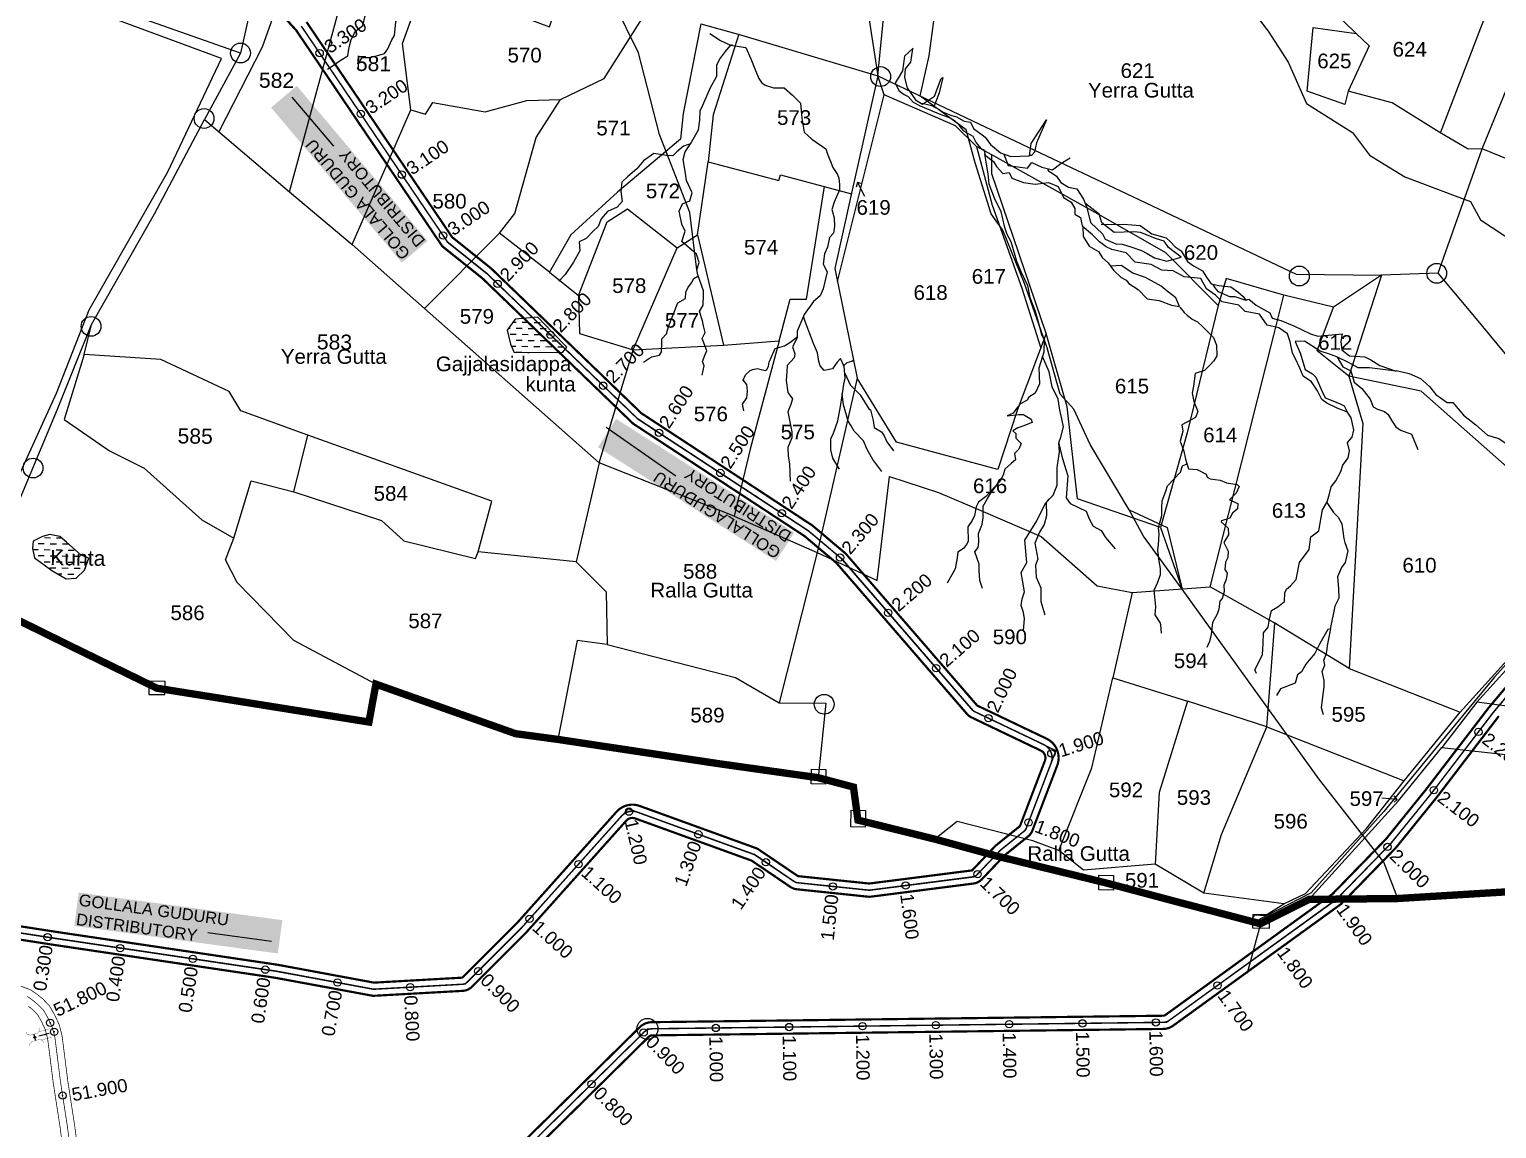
# Model space of a CAD drawing. Header units: inches. Extents: x 204181 to 273365, y 1587708 to 1600456.
# Drawn here: x 211161 to 213162, y 1592281 to 1593780 of the extents above; entities that cross this region are included whole.
import ezdxf
from ezdxf.enums import TextEntityAlignment as Align

# ---------------------------------------------------------------- set-up
doc = ezdxf.new("R2010")
doc.units = ezdxf.units.IN
doc.header["$LTSCALE"] = 15
doc.header["$MEASUREMENT"] = 0
doc.header["$PDMODE"] = 32
doc.header["$PDSIZE"] = 10
doc.linetypes.add('HIDDEN2', pattern=[0.1875, 0.125, -0.0625])
for name, color, linetype in [('BOUNDRY STONES', 240, 'Continuous'), ('CANAL1', 7, 'Continuous'), ('CSMark', 72, 'Continuous'), ('PAPER SIZE', 5, 'Continuous'), ('PLOT NOS', 7, 'Continuous'), ('PLOTS', 7, 'Continuous'), ('PLOTS NO', 7, 'Continuous'), ('RE REMARKS', 7, 'Continuous'), ('ROADS', 1, 'Continuous'), ('STREAMS', 4, 'Continuous'), ('STRUCTURE', 5, 'Continuous'), ('text2', 7, 'Continuous'), ('VILLAGE BOUNDRY', 5, 'Continuous')]:
    doc.layers.add(name, color=color, linetype=linetype)
doc.styles.add('FONT1', font='Arial')
doc.styles.get("Standard").update_dxf_attribs({"font": 'arial.ttf'})
doc.dimstyles.get("Standard").update_dxf_attribs({"dimtxt": 0.18, "dimasz": 0.18, "dimexe": 0.18, "dimexo": 0.0625, "dimgap": 0.09, "dimtad": 0, "dimtih": 1, "dimtoh": 1, "dimdec": 4, "dimzin": 0, "dimdsep": 46, "dimtxsty": 'Standard', "dimcen": 0.09, "dimadec": 0, "dimazin": 0, "dimtfac": 1, "dimtdec": 4, "dimtofl": 0, "dimtmove": 0, "dimatfit": 3, "dimfxl": 1, "dimtolj": 1, "dimtzin": 0, "dimarcsym": 0})
pattern_1 = [(359.160902, (173525.9675, 1589467.357), (8.3123195, 8.0723486), [8.1932127, -8.1932127])]

# ---------------------------------------------------------------- blocks, each defined once
blk = doc.blocks.new('GGGGGFDGG')
at = {"layer": 'PLOTS NO', "color": 0}
for points in [[(17673.9, 8953.1), (17670.6, 8947.5), (17677, 8943.1)], [(17670.6, 8947.5), (17695.6, 8952)]]:
    blk.add_lwpolyline(points, dxfattribs=at)
blk = doc.blocks.new('OT')
at = {"layer": 'STRUCTURE', "color": 190}
for points, const_width in [([(769751.4, 1706595.8), (769729.4, 1706595.8)], 0.5), ([(769775.2, 1706601.8), (769775.2, 1706597.8), (769769.2, 1706593.8), (769761.8, 1706593.8), (769754.4, 1706593.8), (769748.4, 1706597.8), (769748.4, 1706601.8)], 0.5), ([(769751.4, 1706579), (769729.4, 1706579)], 0.5), ([(769748.4, 1706573), (769748.4, 1706577), (769754.4, 1706581), (769761.8, 1706581), (769761.8, 1706581), (769761.8, 1706581), (769769.2, 1706581), (769775.2, 1706577), (769775.2, 1706573)], 0.5), ([(769761.8, 1706593.8), (769761.8, 1706581)], 2.5)]:
    blk.add_lwpolyline(points, dxfattribs=dict(at, const_width=const_width))
at = {"layer": 'STRUCTURE', "color": 0}
blk.add_circle((769761.8, 1706587.4), 1.87, dxfattribs=at)
blk.add_leader([(769732.6, 1706587.4), (769753.8, 1706587.4)], dimstyle='Standard', override={"dimasz": 10, "dimgap": 0.09, "dimtad": 0}, dxfattribs=at)

msp = doc.modelspace()

# ---------------------------------------------------------------- hatches: boundary and pattern name
at = {"layer": 'STREAMS'}
h = msp.add_hatch(dxfattribs=at)
h.set_pattern_fill('DASH', color=4, scale=65.545701, angle=-0.8391)
h.set_pattern_definition(pattern_1)
h.paths.add_polyline_path([(211822.4, 1593339), (211888.8, 1593339.6), (211894.1, 1593346.4), (211874.6, 1593366.5), (211854.3, 1593387.4), (211823.6, 1593384.4), (211812.9, 1593369.4), (211817.2, 1593350.6)])
h = msp.add_hatch(dxfattribs=at)
h.set_pattern_fill('DASH', color=4, scale=65.545701, angle=-0.8391)
h.set_pattern_definition(pattern_1)
h.paths.add_polyline_path([(211165.6, 1593071.8), (211168.3, 1593059.3), (211179.5, 1593051), (211191.9, 1593042), (211211.4, 1593030.4), (211225.1, 1593031.6), (211236.3, 1593042.1), (211242.3, 1593058.8), (211231.7, 1593062.6), (211211.6, 1593080.5), (211202.7, 1593088.4), (211189.2, 1593090.8), (211179, 1593088.2), (211166.5, 1593081.9)])

# ---------------------------------------------------------------- linework, layer by layer
at = {"layer": 'BOUNDRY STONES'}
for points in [[(211324.2, 1592873), (211345.9, 1592872.7), (211346.2, 1592890.7), (211324.5, 1592891.1)], [(212227.5, 1592770.8), (212247.3, 1592770.5), (212247, 1592750.5), (212227.2, 1592750.8)], [(212281.8, 1592715.1), (212301.2, 1592714.8), (212300.9, 1592691.9), (212281.4, 1592692.2)], [(212619.6, 1592626.3), (212639.7, 1592626), (212639.4, 1592606), (212619.3, 1592606.3)], [(212829.1, 1592554.8), (212852.4, 1592554.4), (212852.6, 1592572.3), (212829.4, 1592572.7)]]:
    msp.add_lwpolyline(points, close=True, dxfattribs=at)
msp.add_lwpolyline([(212839.9, 1592560.3), (212821.6, 1592493)], dxfattribs=at)
for centre in [(211449.1, 1593747.3), (212322, 1593715.2), (211399.4, 1593658), (212892.9, 1593443.3), (213080.3, 1593447), (211245.3, 1593374.6), (211166.2, 1593181.5), (212245, 1592859.5)]:
    msp.add_circle(centre, 13.5, dxfattribs=at)
at = {"layer": 'CANAL1', "color": 200, "linetype": 'ByBlock', "ltscale": 40, "const_width": 3}
for points in [[(211052.1, 1592553.5), (211197.2, 1592531.1), (211496.5, 1592486.6), (211629.9, 1592462), (211752.2, 1592468.8, 0.184413), (211764.6, 1592474.3), (211839.5, 1592549.3), (211975.2, 1592700.9, -0.30619), (211987.1, 1592703.9), (212145.9, 1592646.4), (212198.9, 1592610.5, 0.123649), (212207.6, 1592607.3), (212304.4, 1592597.2, 0.057923), (212308.8, 1592597.2), (212448.6, 1592615.1, 0.172287), (212460, 1592620.9), (212491.1, 1592653.6), (212523, 1592679.3, 0.132571), (212528.9, 1592687.3), (212562.8, 1592776.1, 0.390835), (212548.2, 1592812.6), (212453.6, 1592857.8), (212274.3, 1593064.9), (212228.9, 1593103.2), (211995.6, 1593256.3), (211790.9, 1593453.6), (211737.7, 1593496.2), (211539.1, 1593789.6)], [(211054.9, 1592571.3), (211199.8, 1592548.9), (211499.5, 1592504.4), (211631.1, 1592480), (211751.6, 1592486.8), (211826.5, 1592561.7), (211961.8, 1592712.9, -0.30619), (211993.3, 1592720.9), (212151.9, 1592663.4, -0.062228), (212156.1, 1592661.2), (212209.2, 1592625.2), (212306.4, 1592615.1), (212446.7, 1592633), (212478, 1592665.9, -0.032891), (212479.9, 1592667.6), (212512, 1592693.5), (212546, 1592782.5, 0.390835), (212540.5, 1592796.3), (212446, 1592841.5, -0.103276), (212439.8, 1592846.2), (212261.7, 1593052.1), (212218.1, 1593088.8), (211984.4, 1593242.1), (211779.1, 1593440), (211724.3, 1593483.8), (211524.9, 1593778.4), (211506.2, 1593798.9, -0.137358)], [(211255.6, 1591927.1), (211725.8, 1592156, 0.081425), (211727.4, 1592157.1), (211993.4, 1592419.2, -0.193689), (212009.9, 1592426.1), (212707.1, 1592434.9, 0.154725), (212710.6, 1592436.1), (212938.1, 1592600.8), (213011.3, 1592676), (213065.9, 1592743.6), (213151, 1592854.6), (213252.4, 1592975.1)], [(211263.4, 1591910.9), (211733.7, 1592139.8, 0.081425), (211740.1, 1592144.3), (212006, 1592406.4, -0.193689), (212010.2, 1592408.1), (212707.4, 1592416.9, 0.154725), (212721.1, 1592421.5), (212949.9, 1592587.2), (213024.7, 1592664), (213080.1, 1592732.4), (213165, 1592843.4)]]:
    msp.add_lwpolyline(points, format="xyb", dxfattribs=at)
at = {"layer": 'CANAL1', "color": 1, "linetype": 'HIDDEN2', "ltscale": 5, "const_width": 2}
for points in [[(211053.5, 1592562.4), (211198.5, 1592540), (211498, 1592495.5), (211630.5, 1592471), (211751.7, 1592477.8, 0.184413), (211758.2, 1592480.7), (211833, 1592555.5), (211968.5, 1592706.9, -0.30619), (211990.2, 1592712.4), (212148.8, 1592654.9, -0.062228), (212151, 1592653.8), (212203.9, 1592617.9, 0.123649), (212208.5, 1592616.2), (212305.3, 1592606.1, 0.057923), (212307.7, 1592606.1), (212447.5, 1592624, 0.172287), (212453.4, 1592627.1), (212484.5, 1592659.7, -0.032891), (212485.5, 1592660.6), (212517.4, 1592686.3, 0.132571), (212520.5, 1592690.5), (212554.4, 1592779.3, 0.390835), (212544.4, 1592804.5), (212449.9, 1592849.6, -0.103276), (212446.6, 1592852.1), (212268, 1593058.5), (212223.5, 1593096), (211990, 1593249.2), (211785, 1593446.8), (211731, 1593490), (211532, 1593784)], [(211259.5, 1591919), (211729.8, 1592147.9, 0.081425), (211733.8, 1592150.7), (211999.7, 1592412.8, -0.193689), (212010, 1592417.1), (212707.2, 1592425.9, 0.154725), (212715.9, 1592428.8), (212944, 1592594), (213018, 1592670), (213073, 1592738), (213158, 1592849), (213259, 1592969)]]:
    msp.add_lwpolyline(points, format="xyb", dxfattribs=at)
at = {"layer": 'CANAL1', "color": 1, "ltscale": 4, "const_width": 1}
for points in [[(211146.9, 1592476.2), (211163, 1592470.1), (211171.9, 1592463.9), (211179.7, 1592457.6), (211188.4, 1592448.6), (211195.5, 1592436.2), (211201.7, 1592423), (211205.7, 1592407.8), (211208.3, 1592387.6), (211213.5, 1592346.3), (211223, 1592284.7), (211228.1, 1592244.6)], [(211159.8, 1592447.9), (211166.1, 1592442.8), (211172.3, 1592436.5), (211177.7, 1592427), (211182.8, 1592416.1), (211186, 1592403.9), (211188.5, 1592385), (211193.7, 1592343.5), (211203.2, 1592281.9), (211208.3, 1592242)]]:
    msp.add_lwpolyline(points, dxfattribs=at)
at = {"layer": 'CANAL1', "color": 1, "linetype": 'HIDDEN2', "ltscale": 4, "const_width": 1}
msp.add_lwpolyline([(211158.3, 1592461.2), (211165.8, 1592455.9), (211172.9, 1592450.2), (211180.3, 1592442.6), (211186.6, 1592431.6), (211192.2, 1592419.6), (211195.9, 1592405.8), (211198.4, 1592386.3), (211203.6, 1592344.9), (211213.1, 1592283.3), (211218.2, 1592243.3)], dxfattribs=at)
at = {"layer": 'CSMark', "linetype": 'Continuous'}
for p in [(211557, 1593747.1), (211613, 1593664.3), (211669.1, 1593581.5), (211725.2, 1593498.6), (211799.7, 1593432.6), (211871.7, 1593363.2), (211943.7, 1593293.8), (212019.8, 1593229.6), (212103.4, 1593174.8), (212187.1, 1593119.9), (212266.6, 1593059.6), (212332.3, 1592984.2), (212397.7, 1592908.6), (212468.9, 1592840.5), (213137.2, 1592821.8), (212554.8, 1592792.4), (213076.4, 1592742.4), (211978.9, 1592713.1), (212523.5, 1592698.4), (212073.4, 1592682.2), (213013.1, 1592665), (211910, 1592641.6), (212165.4, 1592644.1), (212454.2, 1592627.8), (212256.7, 1592611.2), (212356.1, 1592612.3), (211843.3, 1592567.1), (211186.1, 1592541.9), (211285, 1592527.1), (211384, 1592512.4), (211482.9, 1592497.7), (211773.2, 1592495.7), (211581.3, 1592480.1), (211680.4, 1592473.8), (212781.3, 1592476.2), (212597.2, 1592424.5), (212697.2, 1592425.8), (211998.8, 1592411.9), (212097.3, 1592418.2), (212197.3, 1592419.5), (212297.3, 1592420.7), (212397.3, 1592422), (212497.2, 1592423.3), (211927.6, 1592341.7)]:
    msp.add_point(p, dxfattribs=at)
at = {"layer": 'PLOTS'}
for points in [[(212318.2, 1593716.2), (212338.8, 1593924), (212346.7, 1594088.9), (212411.4, 1594183.4), (212308.7, 1594317.6), (212251.7, 1594352), (212218.9, 1594366), (212250.4, 1594450.8)], [(212003.7, 1594401.9), (212000.8, 1594336.8), (212022.9, 1594267.5), (212047.6, 1594247.1), (212087.7, 1594208), (212158.1, 1594123), (212162.3, 1594078), (212193.2, 1594066.8), (212230, 1594003.5), (212317.5, 1593917.5), (212299, 1593839.8), (212318.2, 1593716.2), (212282.4, 1593556.3), (212259.4, 1593453.4), (212289.9, 1593304), (212235.6, 1593066.5), (212183.5, 1592861.5), (212247.1, 1592860.9), (212236.7, 1592759.4)], [(213509.5, 1593349.4), (213403.6, 1593394.4), (213356.4, 1593414.4), (213297.5, 1593454.2), (213251.7, 1593481.1), (213185.9, 1593509.7), (213213.8, 1593587.4), (213142.2, 1593616.9), (213213.8, 1593791), (213260.9, 1593915.4), (213298.7, 1594007.7), (213335.6, 1594107.7), (213352, 1594179), (213476.6, 1594144.1), (213576.5, 1594118.7), (213553.4, 1594015.4), (213540, 1593942.2), (213524.1, 1593902.1), (213507.9, 1593902.4), (213498.1, 1593839.9), (213487.9, 1593841.4), (213480.3, 1593812.9)], [(211748.9, 1594127.9), (211745.7, 1594109.5), (211688.7, 1594095.1), (211686.1, 1594124.7), (211635.6, 1594123.4), (211605.7, 1594031), (211638.8, 1594033), (211579.8, 1593959), (211634.7, 1593939.3), (211644.2, 1593966.7), (211745, 1593934.4), (211795, 1593938.3), (211761.9, 1593863.9), (211725.1, 1593837.5), (211591.1, 1593834.7), (211469, 1593836.9), (211448.9, 1593747.1), (211311.1, 1593795.5), (211375.5, 1594003.2), (211497.9, 1593957.5), (211469, 1593836.9)], [(211516.1, 1593558.2), (211601.3, 1593486.1), (211681.2, 1593670), (211669.9, 1593760.2), (211686.7, 1593806.8), (211725.1, 1593837.5), (211870.6, 1593782.9), (211919.2, 1593927.5), (211872.8, 1593984.2)], [(213085.5, 1593638.3), (213202.1, 1593942.9)], [(212970.6, 1593774.1), (212904.8, 1593838.1), (212937.8, 1593923.3)], [(211448.9, 1593747.1), (211399.8, 1593656.6), (211516.1, 1593558.2), (211591.1, 1593834.7)], [(211681.2, 1593670), (211701.4, 1593663.8), (211711.4, 1593679.7), (211782.8, 1593666.9), (211839.4, 1593682.5), (211885.6, 1593684), (211944.8, 1593712.6), (212007.5, 1593811.4)], [(212077, 1593786.9), (212052.9, 1593664.8), (212048.9, 1593629.8), (211963, 1593557.7), (211899.5, 1593499.4), (211870.3, 1593448.7), (211802.2, 1593501.6), (211823, 1593528.5), (211852.2, 1593632.2), (211885.6, 1593684)], [(212077, 1593786.9), (212131, 1593772.1), (212318.2, 1593716.2)], [(212128.5, 1593772.8), (212093.8, 1593663.2), (212086.6, 1593599.1), (212183.1, 1593573.3), (212185.3, 1593581.4), (212282.3, 1593555.5)], [(213082.3, 1593447.1), (213142.2, 1593616.9), (213123.2, 1593616.4), (213083.4, 1593639.5), (213019.6, 1593679.4), (212959.6, 1593695.1), (212954.9, 1593677.1), (212903.4, 1593695.3), (212912, 1593781.9), (212970.6, 1593774.1), (212988, 1593756.9), (212959.6, 1593695.1)], [(212547.9, 1593365.1), (212473.7, 1593582.7), (212473.5, 1593608.3), (212452.8, 1593619.8), (212423.9, 1593648.2), (212326.8, 1593690.5), (212318.2, 1593716.2), (212456.1, 1593650.8), (212665.3, 1593551.6), (212888.6, 1593445.7), (213005, 1593444.4), (212939.3, 1593401), (212872, 1593417.2)], [(212263, 1593436), (212326.8, 1593690.5)], [(212183.4, 1593354.8), (212143.9, 1593207.1), (212122.3, 1593115.8), (211938.2, 1593188.8), (211906.6, 1593053.7), (211773, 1593067.5), (211791.6, 1593136.3), (211541.1, 1593226.3), (211449.7, 1593259.7), (211433.7, 1593285.9), (211340.3, 1593329.3), (211236.1, 1593336.3), (211245.9, 1593377.2), (211332, 1593528.2), (211399.8, 1593656.6)], [(212452.8, 1593619.8), (212474.1, 1593539.9), (212514.6, 1593426.7), (212540.2, 1593344.9)], [(211870.3, 1593448.7), (211910.1, 1593416.6), (211949.2, 1593517.2), (211976.7, 1593535), (212044.4, 1593481.7), (212072.1, 1593499.3), (212086.6, 1593599.1)], [(212782.2, 1593403), (212711.1, 1593475), (212626.1, 1593523.6), (212473.5, 1593608.3)], [(212072.1, 1593499.3), (212107.5, 1593349), (212183.4, 1593354.8), (212198.7, 1593411.7), (212220.9, 1593411.9), (212245.6, 1593565.3)], [(211601.3, 1593486.1), (211699.8, 1593399.2), (211802.2, 1593501.6)], [(211699.8, 1593399.2), (211938.2, 1593188.8), (211985.1, 1593344.1), (212044.4, 1593481.7)], [(212122.3, 1593115.8), (212235.6, 1593066.5), (212317.1, 1593028.4), (212333.9, 1593169.8), (212400.8, 1593148.2), (212461.7, 1593122.2), (212541.1, 1593088.4), (212617.2, 1593020.9), (212664.9, 1593011.7), (212771.2, 1593019.4), (212814, 1593188.3), (212858.2, 1593362.5), (212872, 1593417.2), (212793, 1593440.1), (212782.2, 1593403), (212740.1, 1593229.6), (212703.4, 1593100.5), (212733.2, 1593016.6)], [(213005, 1593444.4), (212960.5, 1593306.6), (212917.2, 1593341.2), (212939.3, 1593401)], [(213284.9, 1593101.8), (213369.3, 1593245.8), (213314.9, 1593257), (213221.5, 1593279.9), (213134.6, 1593385.1), (213082.3, 1593447.1), (213005, 1593444.4)], [(211910.1, 1593416.6), (211911.2, 1593365), (211984.7, 1593342.8), (212107.5, 1593349)], [(211082.6, 1593005.3), (211114.4, 1593059.7), (211199.5, 1593261.7), (211245.9, 1593377.2)], [(212703.4, 1593100.5), (212590.2, 1593139.5), (212576.4, 1593264.9), (212547.9, 1593365.1), (212508.1, 1593260.1), (212481.6, 1593179.7), (212343.8, 1593216.7), (212289.9, 1593304)], [(211236.1, 1593336.3), (211208.5, 1593247.7), (211270.5, 1593205), (211317.6, 1593181.5), (211396.4, 1593111.1), (211440, 1593085.8), (211463.6, 1593164), (211521.7, 1593149.3), (211541.1, 1593226.3)], [(212960.5, 1593306.6), (212979.6, 1593242.4), (212961, 1592908.1), (212859.6, 1592970.1), (212771.2, 1593019.4)], [(212961, 1592908.1), (213112.3, 1592848.9), (213240.4, 1592990.6), (213245.6, 1593021.4), (213260.4, 1593050.2), (213284.9, 1593101.8), (213189.7, 1593131.6), (213191.9, 1593169.2), (213059, 1593286.5), (212960.5, 1593306.6)], [(211521.7, 1593149.3), (211641.5, 1593110.2), (211672, 1593082.1), (211769.5, 1593058), (211773, 1593067.5)], [(211633.7, 1592886.9), (211521.8, 1592946.4), (211444.7, 1593025.6), (211428.4, 1593056.5), (211440, 1593085.8)], [(211906.6, 1593053.7), (211947.5, 1593012.8), (211949, 1592941), (212124.2, 1592896.1), (212183.5, 1592861.5)], [(212664.9, 1593011.7), (212638.8, 1592895.6)], [(212848.5, 1592828.9), (212859.6, 1592970.1)], [(211949, 1592941), (211908.2, 1592946.5), (211881.7, 1592811.6)], [(213135.1, 1592862.2), (213187.8, 1592920.6), (213522.5, 1592868.1), (213514.6, 1592811.9)], [(212565, 1592660.3), (212610.1, 1592772.9), (212638.8, 1592895.6), (212740.5, 1592863.8), (212701.6, 1592739.3), (212696.5, 1592641.5)], [(212762.9, 1592602.1), (212787, 1592682), (212848.5, 1592828.9), (212740.5, 1592863.8)], [(213498.3, 1592755.4), (213514.6, 1592811.9), (213135.1, 1592862.2), (213087.3, 1592800.4)], [(212825.3, 1592564.1), (212832.7, 1592572.6), (212846.2, 1592571.7), (212871.8, 1592587.3), (212901.3, 1592601.6), (212984.6, 1592689.9), (213035.8, 1592754.9), (213112.3, 1592848.9)], [(212848.5, 1592828.9), (213035.8, 1592754.9)], [(212906, 1592593.4), (213027.8, 1592727.3), (213087.3, 1592800.4), (213498.3, 1592755.4), (213479.3, 1592622.3)], [(212871.8, 1592587.3), (212762.9, 1592602.1), (212696.5, 1592641.5), (212598.4, 1592633.2), (212565, 1592660.3), (212529.3, 1592673.3), (212426.5, 1592699.5), (212396, 1592675.6)]]:
    msp.add_lwpolyline(points, dxfattribs=at)
at = {"layer": 'ROADS', "color": 1}
for points in [[(212071.5, 1593451.8), (212061.9, 1593530), (212020.2, 1593636.4), (211991.9, 1593747.4), (211958.5, 1593814.6), (211891.1, 1593979.9), (211796.6, 1594103), (211740.4, 1594155.8), (211669.6, 1594274), (211616.7, 1594388.7), (211593.9, 1594484.5), (211633.3, 1594678.1), (211668.6, 1594898.2), (211671.9, 1594965)], [(214074.7, 1594292.4), (214019.2, 1594162), (213967.6, 1594126.6), (213902.6, 1594009.4), (213787.7, 1593877.9), (213736.5, 1593815.3), (213674, 1593712.8), (213606.4, 1593561.8), (213537.7, 1593405.7), (213504.8, 1593331), (213469, 1593287.1), (213371.2, 1593238.8), (213339.4, 1593187.7), (213286.6, 1593098.7), (213249, 1593012.1), (213242.3, 1592988.9), (213158.6, 1592896.2), (213074.4, 1592794.1), (213008.2, 1592713.5), (212908.9, 1592602.5), (212831.5, 1592562.5)], [(211700.4, 1594222.6), (211688.5, 1594196.9), (211663, 1594149.4), (211628.3, 1594128.5), (211575.9, 1594021.1), (211525.8, 1593888.2), (211478.6, 1593755.3), (211419.4, 1593640)], [(212409.8, 1594163.6), (212522.5, 1594073), (212624.5, 1593972.9), (212726.2, 1593893.5), (212813.1, 1593825.7), (212850.5, 1593777.2), (212877.7, 1593735), (212902.9, 1593678.3), (212965.6, 1593638.8), (212988.7, 1593608.1), (213036.8, 1593578.5), (213105.6, 1593552.6), (213126.2, 1593544.8), (213139.8, 1593519.8), (213189.2, 1593487.4), (213320, 1593420.5), (213433.7, 1593362.4), (213534.1, 1593318.1), (213674.5, 1593296.4), (213770.6, 1593281.5), (213894.8, 1593238.8)], [(210310.7, 1593861.7), (210351.4, 1593727.7), (210379.9, 1593697.3), (210445.1, 1593661.6), (210501.8, 1593576.1), (210539.4, 1593519.3), (210587.4, 1593484), (210688.2, 1593465.2), (210819.2, 1593423.8), (210817.4, 1593338.6), (210821.8, 1593271.4), (210848.4, 1593218.4), (211019.4, 1593074.4), (211079.3, 1593024.1), (211198, 1593283.5), (211242.8, 1593397), (211350, 1593585.1), (211423, 1593739.7), (211175.9, 1593831.7)], [(212401.2, 1593845.5), (212387.7, 1593743.4), (212375.3, 1593689.1)], [(212661, 1593124.7), (212607.9, 1593213.6), (212585.6, 1593261.7), (212566.8, 1593282.4), (212549, 1593345.2), (212518.1, 1593432.9), (212488.6, 1593505.9), (212472.9, 1593528.1), (212450.8, 1593597.4), (212438.4, 1593642.6), (212375.3, 1593689.1)], [(213027.3, 1592594.7), (213008, 1592644.1), (212919.4, 1592757.7), (212733.2, 1593016.6), (212680.2, 1593088.7), (212661, 1593124.7), (212712.5, 1593100.6), (212733.2, 1593016.6)]]:
    msp.add_lwpolyline(points, dxfattribs=at)
at = {"layer": 'STREAMS', "color": 4}
for points in [[(211567.9, 1593725.1), (211572.7, 1593728.4), (211585.1, 1593737.1), (211595.3, 1593743.4), (211597.1, 1593755.1), (211600.1, 1593765.7), (211606.1, 1593777.3), (211615.7, 1593784.7), (211619.3, 1593800), (211625.6, 1593813.8), (211630.4, 1593817.9), (211633.8, 1593836.9)], [(211610.1, 1593727.3), (211609.9, 1593733.2), (211614.8, 1593741.2), (211624.3, 1593741), (211637.7, 1593744.5), (211645.6, 1593746.6), (211649.9, 1593753.2), (211655.3, 1593765.4), (211659.1, 1593771.2), (211660.7, 1593789.9), (211664.5, 1593798.7), (211677.8, 1593810.3), (211680.4, 1593816.1), (211683.3, 1593824.7), (211686.5, 1593836.1), (211695.3, 1593846.6)], [(212089.1, 1593773.9), (212103.7, 1593764.2), (212117.1, 1593758.2), (212138.1, 1593754.8), (212145.1, 1593739.4), (212150.3, 1593725.9), (212155.9, 1593712.4), (212159.4, 1593706.9), (212164.7, 1593703.3), (212175.9, 1593700), (212190.3, 1593699.8), (212201.8, 1593689.7), (212212.8, 1593678.8), (212214.3, 1593658.6), (212217.6, 1593639.3), (212228.3, 1593630), (212247.2, 1593616.6), (212249.6, 1593609.5), (212253.1, 1593600.7), (212256.9, 1593591.4), (212263, 1593581.8), (212264.9, 1593576.7), (212265.9, 1593568.2), (212266.1, 1593561), (212258.5, 1593544), (212255.3, 1593533.9), (212258.5, 1593522.4), (212258.9, 1593511.1), (212257.6, 1593501.6), (212252.2, 1593495.8), (212249.4, 1593482.6), (212245.4, 1593473.4), (212243.5, 1593459.4), (212249.2, 1593448.9), (212243.6, 1593426), (212239.5, 1593416.5), (212230.4, 1593408.5), (212217.5, 1593390.7), (212214.3, 1593383), (212208.1, 1593367.9), (212208, 1593359.2), (212201.9, 1593346.7), (212205.1, 1593337.1), (212203.9, 1593331.7), (212194.5, 1593321.5), (212194.1, 1593313.3), (212193.1, 1593300.7), (212195.4, 1593284.7), (212201.7, 1593275.9), (212199.4, 1593268.3), (212195.6, 1593258), (212200.8, 1593230.8), (212200.9, 1593222.9), (212195.4, 1593209.3), (212196.1, 1593198.3), (212197.6, 1593187), (212198.4, 1593163.7)], [(212078.7, 1593308.3), (212081.4, 1593320.7), (212079.2, 1593326.6), (212082.5, 1593336.4), (212085.1, 1593341.4), (212078.6, 1593358.1), (212082.9, 1593366.5), (212080.2, 1593375.3), (212079.2, 1593382.1), (212074.9, 1593394.8), (212079.8, 1593403.7), (212080.3, 1593417.8), (212080.4, 1593423.1), (212072.8, 1593444.8), (212071.5, 1593451.8), (212074.5, 1593461.9), (212070.7, 1593473), (212057.6, 1593484.4), (212050.7, 1593490.4), (212055.4, 1593504.4), (212050.7, 1593514.1), (212047.3, 1593531.6), (212052, 1593541.6), (212061.6, 1593545.7), (212064.9, 1593556.8), (212057.2, 1593573.5), (212055.2, 1593586.2), (212052.6, 1593602), (212055.6, 1593612.7), (212062.5, 1593623.3), (212073.8, 1593642.5), (212075.6, 1593655.7), (212075.8, 1593668.7), (212079.3, 1593676.2), (212089.8, 1593700.3), (212098.8, 1593715.8), (212098.4, 1593730.8), (212102.2, 1593738.6), (212110.5, 1593749.2), (212116.9, 1593757), (212120, 1593758.9)], [(212366.5, 1593753.8), (212354.7, 1593743.2), (212351.8, 1593723.1), (212346, 1593713), (212342, 1593706.8), (212346.6, 1593696), (212354.2, 1593690.7), (212359.5, 1593687.8), (212366.2, 1593680.1), (212375, 1593675.7), (212376.1, 1593675.1), (212389.9, 1593669.2), (212401.7, 1593664.5), (212416.7, 1593658.9), (212422.9, 1593655.2), (212427.6, 1593650.6), (212430.1, 1593647.1), (212435.1, 1593641.4), (212447.8, 1593634.1), (212452.2, 1593624.7), (212458.9, 1593616.7), (212462.6, 1593615.8), (212464.4, 1593608.1), (212475.9, 1593599.4), (212479.8, 1593592.5), (212488.7, 1593583.1), (212497.3, 1593584.4), (212500.8, 1593576.7), (212516.6, 1593571), (212532.5, 1593568.5), (212550.9, 1593570.8), (212563.9, 1593565.5), (212571.2, 1593550.5), (212581.9, 1593543.8), (212586.9, 1593535.5), (212587, 1593527.6), (212594.3, 1593522.9), (212596.5, 1593513.5), (212597.6, 1593510.7), (212598.2, 1593497.1), (212606.3, 1593484.2), (212619.2, 1593476.6), (212624.7, 1593468.3), (212632.3, 1593461.4), (212639.5, 1593451.1), (212650.1, 1593441.3), (212656.6, 1593437.8), (212660.5, 1593433.2), (212673.2, 1593425.1), (212685.5, 1593412.2), (212701.9, 1593409.7), (212718.5, 1593403.5), (212729.5, 1593401.9), (212724.3, 1593413.6), (212712.5, 1593422.6), (212704.4, 1593429.5), (212683.3, 1593441.4), (212666.1, 1593447.1), (212650.1, 1593457.5), (212635.9, 1593456.6)], [(212365.4, 1593753.1), (212362.5, 1593734.7), (212355.3, 1593725.7), (212354.5, 1593714), (212358.3, 1593700), (212369.7, 1593683.6), (212379.1, 1593677.5), (212395.5, 1593688.6), (212404.4, 1593712.7), (212406.7, 1593713.8), (212401.8, 1593693.1), (212398.2, 1593683.5), (212395, 1593674.7), (212406.5, 1593667.1), (212417.6, 1593662.4), (212425.5, 1593660.3), (212436, 1593654.4), (212444.5, 1593653.2), (212448.4, 1593644.3), (212460.5, 1593635.6), (212464.7, 1593632.4), (212471.7, 1593622.6), (212485.5, 1593611.3), (212499.4, 1593606.3), (212525, 1593607.3), (212527.3, 1593624.1), (212548.2, 1593656.2), (212534.4, 1593624.8), (212531.9, 1593612), (212527.6, 1593607.6), (212524.2, 1593607.6)], [(212377.4, 1593678.6), (212380.2, 1593678.6), (212391.3, 1593675.9), (212397.2, 1593672.4)], [(212062.7, 1593623.5), (212053.1, 1593620.4), (212044, 1593612.5), (212038.5, 1593607.2), (212030, 1593607.7), (212012.9, 1593610.2), (211998.8, 1593600.5), (211989.6, 1593589.4), (211976.8, 1593578.3), (211969.1, 1593571.2), (211967.5, 1593558.7), (211969.6, 1593545.1), (211962.7, 1593537.1), (211949.5, 1593531.4), (211940.8, 1593521.2), (211936.6, 1593510.9), (211929.8, 1593504.3), (211920.2, 1593494.5), (211911.1, 1593489.7), (211911.8, 1593477.5), (211903, 1593462.3), (211892, 1593445.4), (211883.3, 1593436.5)], [(212490.1, 1593609.6), (212496.1, 1593593.9), (212522.3, 1593590.4), (212528.1, 1593598.2), (212541.6, 1593591.5), (212556.4, 1593587.9), (212567.9, 1593596.5), (212580.6, 1593604.6)], [(212463.7, 1593609.2), (212465.8, 1593595.9), (212468.3, 1593582.6), (212469.5, 1593568.9), (212477, 1593550), (212485.9, 1593531.1), (212490.2, 1593511.4), (212494.1, 1593500.4), (212499.5, 1593490.2), (212505.1, 1593471.8), (212507.3, 1593463.6), (212513.1, 1593449.3), (212522.4, 1593430.4), (212525.4, 1593413.9), (212532.9, 1593395.5), (212537.2, 1593379), (212541.5, 1593362.9), (212545.1, 1593356.9), (212544.4, 1593339.5), (212537.7, 1593317.6), (212538.5, 1593296.1), (212532.8, 1593283.6), (212524.2, 1593278), (212521.8, 1593274), (212512.6, 1593269), (212508.5, 1593264.4), (212502.6, 1593256.2), (212494.5, 1593252.6), (212510.3, 1593254.4), (212516.6, 1593254.6), (212518.1, 1593253.4), (212527.2, 1593248.1), (212528.5, 1593243.8), (212516.1, 1593238.5), (212509.2, 1593236.3), (212502.3, 1593232.4), (212506.5, 1593228.6), (212506.4, 1593222.3), (212509.8, 1593218.6), (212513.5, 1593214.8), (212510.2, 1593207.4), (212504.7, 1593201.4), (212505.7, 1593192.9), (212499.9, 1593187.5), (212491.4, 1593179.9), (212489, 1593171.9), (212484.6, 1593163.1), (212464.8, 1593142.2), (212455.5, 1593134.8), (212452.2, 1593128.6), (212449.8, 1593116.9), (212446.8, 1593110), (212441, 1593101.5), (212441.2, 1593081.2), (212438.9, 1593077.2), (212434.8, 1593071.8), (212427.3, 1593066.8), (212426.3, 1593059), (212425.6, 1593054.2), (212423.5, 1593043.9), (212412.6, 1593024.5)], [(212549.3, 1593589.7), (212550.4, 1593587.1), (212562, 1593579.2), (212567.5, 1593570.9), (212578, 1593564.5), (212589.6, 1593562.3), (212598.6, 1593548.2), (212603.2, 1593536.5), (212608.3, 1593516.2), (212624.3, 1593500.9), (212628.2, 1593493.7), (212642.7, 1593487.2), (212651.2, 1593486.8), (212664.5, 1593482.4), (212677.9, 1593478.2), (212685.2, 1593473.8), (212695.4, 1593468), (212712.1, 1593463.4), (212731.6, 1593468.9), (212714.7, 1593482.2), (212708.5, 1593490.8), (212698.3, 1593493.8), (212676.2, 1593502.4), (212667.1, 1593503.7), (212640.6, 1593502.4), (212623.4, 1593516), (212619.9, 1593527.7), (212601.6, 1593541.6)], [(212930.5, 1593133.9), (212933.5, 1593144.7), (212936.2, 1593156), (212942.9, 1593164.2), (212949.6, 1593176.6), (212952.3, 1593185.4), (212959.3, 1593195.5), (212961.5, 1593205.2), (212958.8, 1593216.3), (212965.1, 1593223.6), (212967.3, 1593233.6), (212963.5, 1593250.1), (212958.8, 1593257.6), (212944.6, 1593263.1), (212930.5, 1593269.9), (212923.7, 1593275.1), (212917.9, 1593286.6), (212909.3, 1593299.2), (212898.3, 1593306.8), (212893.6, 1593317.7), (212887.5, 1593330.6), (212883.4, 1593338), (212880.4, 1593353.4), (212876.9, 1593364.3), (212865.1, 1593372.7), (212848.9, 1593376.1), (212838.8, 1593391.1), (212819.2, 1593394.8), (212810.2, 1593403.4), (212787.8, 1593408.3), (212778.5, 1593417.3), (212766.4, 1593425.7), (212758.7, 1593440.1), (212749.3, 1593441), (212735.9, 1593442.1), (212720.9, 1593450.4), (212705.5, 1593451.2), (212691.1, 1593458.8), (212668.9, 1593462.3), (212656.9, 1593474.7), (212637.3, 1593479.5), (212629.3, 1593483.1), (212620.3, 1593489.7), (212611.1, 1593499.6), (212596.7, 1593511.4)], [(212622.8, 1593513.7), (212653.3, 1593514.1), (212676.1, 1593512.1), (212691.6, 1593501), (212711.2, 1593495.3), (212717.1, 1593490.1), (212723.5, 1593482.9), (212732, 1593477.7), (212740.6, 1593463), (212748.5, 1593457.2), (212760.9, 1593450.2), (212766.2, 1593441.9), (212772.9, 1593432.7), (212783.1, 1593430.5), (212799.3, 1593428.6), (212809.2, 1593421.9), (212816.5, 1593415.5), (212820.2, 1593410), (212805.2, 1593415), (212803.7, 1593415), (212798.3, 1593414.8), (212782.5, 1593421.6), (212778.3, 1593427.1), (212775.5, 1593431.7)], [(211998.8, 1593325.7), (212009.3, 1593332.9), (212020.4, 1593335.2), (212023.2, 1593340), (212023.4, 1593352.4), (212023.5, 1593357.5), (212030.1, 1593364.7), (212032.8, 1593374.6), (212045.4, 1593406.7), (212055.7, 1593412.7), (212056.4, 1593421.5), (212059, 1593427.1), (212064.2, 1593433.8), (212067.1, 1593439.9), (212072.8, 1593443.2)], [(212820, 1593410.5), (212824, 1593411.9), (212834.1, 1593403.4), (212840.6, 1593399.7), (212852.8, 1593392.9), (212856.1, 1593386), (212867.7, 1593382.7), (212885.6, 1593375.6), (212908.2, 1593364.5), (212918.1, 1593361.2), (212951.5, 1593364.7), (212949.3, 1593353.9), (212950.9, 1593342.5), (212961.3, 1593334.4), (212982.4, 1593333.2), (212990.3, 1593329.1), (213002.7, 1593321.3), (213024.8, 1593313.8), (212988.4, 1593318.3), (212973, 1593318.3), (212960.9, 1593325), (212943.9, 1593333.2), (212934, 1593336.8), (212921.2, 1593340.7), (212900.1, 1593354.4), (212887.3, 1593354), (212894.7, 1593337.4), (212897.7, 1593326.2), (212900.9, 1593315.9), (212911.1, 1593310.1), (212915.3, 1593305.2), (212924.1, 1593285.7), (212928.3, 1593277.4), (212947.6, 1593269.5), (212954.1, 1593266.3), (212958.8, 1593257.1)], [(212730.1, 1593401), (212736, 1593393.5), (212739.9, 1593389.8), (212746.9, 1593384.3), (212754.2, 1593380.8), (212760.7, 1593374.7), (212775.8, 1593359.5), (212780.1, 1593348.9), (212780.2, 1593334.5), (212776.4, 1593327.7), (212770.9, 1593321.6), (212763.5, 1593314.3), (212750.7, 1593310.5), (212748.4, 1593293.3), (212746.9, 1593283.7), (212749.2, 1593272.4), (212754.7, 1593258.7), (212751.2, 1593250.6), (212732.9, 1593240.4), (212733.9, 1593231.8), (212730.6, 1593218), (212735.2, 1593204.6), (212737.6, 1593193.5), (212741.9, 1593180.4), (212753.6, 1593179.7), (212765.9, 1593173.3), (212767.3, 1593169.3), (212771.5, 1593166.7), (212785.1, 1593164.8), (212793.6, 1593161.2), (212808, 1593159), (212810.8, 1593156.2), (212807, 1593147.4), (212797.8, 1593138.4), (212809, 1593133.1), (212808.6, 1593125.8), (212802, 1593119.9), (212798, 1593113.2), (212786.8, 1593109.7), (212786.5, 1593108), (212796.1, 1593099.6), (212796.2, 1593090.5), (212789.8, 1593079.9), (212795.9, 1593068.2), (212795.2, 1593059.4), (212792.3, 1593053.3), (212791.3, 1593043.1), (212794.3, 1593038.3), (212793.3, 1593029.5), (212789.8, 1593021.9), (212790.2, 1593013.1), (212787.8, 1593003.8), (212784.4, 1592999.9), (212783.1, 1592989.1), (212781, 1592982.3), (212774.6, 1592970.8), (212772.7, 1592954.4), (212770.5, 1592945.1), (212767, 1592937)], [(211822.4, 1593339), (211888.8, 1593339.6), (211894.1, 1593346.4), (211874.6, 1593366.5), (211854.3, 1593387.4), (211823.6, 1593384.4), (211812.9, 1593369.4), (211817.2, 1593350.6), (211822.4, 1593339)], [(212266.1, 1593180.1), (212256.7, 1593195.2), (212254.1, 1593206.4), (212254, 1593221.3), (212257.5, 1593229.1), (212263.7, 1593245.9), (212267.3, 1593265.2), (212269.5, 1593280.1), (212272, 1593295.8), (212273.5, 1593303.9), (212272.1, 1593319.9), (212267.2, 1593331), (212262.9, 1593326), (212256.3, 1593316.8), (212245, 1593314.7), (212239.5, 1593321), (212237.6, 1593326.6), (212235.8, 1593338.4), (212230.4, 1593351.2), (212219, 1593381.3), (212216.6, 1593388.3)], [(212135.4, 1593259.5), (212133.6, 1593268.5), (212139.6, 1593277.4), (212140.3, 1593286.3), (212139.6, 1593295.6), (212134.4, 1593301.3), (212137.6, 1593308.6), (212144.1, 1593314.7), (212147.5, 1593315.7), (212153.4, 1593317.3), (212164.3, 1593314.6), (212166.9, 1593315.4), (212168.9, 1593320.5), (212169.8, 1593325.8), (212176.5, 1593340.3), (212178.3, 1593344.5), (212191, 1593348.2), (212198.3, 1593352.6), (212207.7, 1593360.1)], [(212271, 1593320.5), (212276.4, 1593325.2), (212282.9, 1593327.1), (212285.7, 1593329.6)], [(212516.9, 1592959.9), (212518, 1592975.9), (212516.7, 1592984.5), (212513.4, 1592994), (212515, 1593003.2), (212518, 1593012.6), (212515.4, 1593028.7), (212513.5, 1593039.3), (212521.2, 1593052.7), (212518.7, 1593083.4), (212534.9, 1593109.5), (212545.8, 1593131.7), (212551.7, 1593139.1), (212557.2, 1593144.7), (212562.9, 1593158.3), (212562.6, 1593182), (212565.8, 1593203.5), (212564.9, 1593215.8), (212567.6, 1593223.5), (212571.2, 1593237.8), (212569.1, 1593248.7), (212566.4, 1593260.5), (212564, 1593275.3), (212555.7, 1593292), (212551.9, 1593312.7), (212542.5, 1593333.5)], [(212944.5, 1593332.5), (212952.3, 1593319.3), (212963.3, 1593314), (212967.9, 1593298.8), (212978.1, 1593290.1), (212982, 1593285.5), (212989.5, 1593275.4), (212993.4, 1593265.1), (212999.3, 1593261.9), (213008.9, 1593258.6), (213014, 1593254.6), (213019, 1593246), (213024.6, 1593237.9), (213031.1, 1593233), (213045.8, 1593227.6), (213054.3, 1593207)], [(212273.1, 1593310.7), (212280.4, 1593294.8), (212294, 1593281.4), (212306.1, 1593262.4), (212308, 1593261), (212311.8, 1593246.3), (212313, 1593236.8), (212323.1, 1593230.7), (212326.6, 1593225.6), (212330.2, 1593217.1), (212339.6, 1593205.2)], [(213024.9, 1593314.5), (213042.8, 1593310.5), (213058.1, 1593303.5), (213070.2, 1593292.8), (213079.1, 1593281.8), (213094.7, 1593270.8), (213102.1, 1593270.7), (213116.6, 1593253.7), (213133.8, 1593240.6), (213149.6, 1593226.4), (213165.1, 1593221.6), (213169.4, 1593218.7), (213184.3, 1593209.1), (213191.3, 1593201.3), (213195.5, 1593192.4), (213205.6, 1593182), (213213.9, 1593168.3), (213216.7, 1593162.8), (213228.3, 1593139.3)], [(212323.7, 1593176.8), (212311.3, 1593193), (212303.6, 1593206.6), (212298.4, 1593218.7), (212285.7, 1593231.6), (212281.9, 1593239.2), (212277.7, 1593245.4), (212274.3, 1593256.7), (212271.3, 1593267.7), (212269.6, 1593282.6)], [(212564.8, 1593214.8), (212569.2, 1593197.8), (212574.1, 1593180.8), (212577.4, 1593171), (212574.9, 1593140.7), (212580.6, 1593133.2), (212602.2, 1593122.7), (212606.4, 1593112.3), (212611.7, 1593102.5), (212622.5, 1593096.3), (212628.7, 1593087), (212641.6, 1593071.4)], [(212704.9, 1592956.6), (212704.2, 1592967.7), (212703.1, 1592971.1), (212696.5, 1592981.4), (212697.2, 1592992.5), (212695, 1593015.1), (212700, 1593026.1), (212703.8, 1593036.2), (212703.6, 1593044.7), (212701.8, 1593054.7), (212699.8, 1593069.4), (212701, 1593077.1), (212701.8, 1593091.5), (212701.1, 1593100), (212705.3, 1593117), (212705.4, 1593127.7), (212706.1, 1593136.8), (212710.9, 1593150), (212713.2, 1593157.4), (212731.1, 1593175.9), (212733.8, 1593184.4), (212739.5, 1593187.2)], [(212460.7, 1593017.5), (212457.4, 1593028.2), (212456.4, 1593041.7), (212456.3, 1593050.6), (212450.5, 1593067.3), (212454.9, 1593073.2), (212455.9, 1593080.9), (212455.4, 1593092.4), (212459, 1593101.3), (212460.2, 1593105.2), (212461.8, 1593113.8), (212462, 1593129.6), (212467.6, 1593139.8), (212472, 1593146.9), (212487.2, 1593167.6)], [(212547.6, 1593135.2), (212548.2, 1593116.3), (212544.9, 1593104.6), (212538.4, 1593094.1), (212532.2, 1593079), (212536.2, 1593057.4), (212533.2, 1593048.9), (212534.1, 1593032.8), (212540.2, 1593018.4), (212540.5, 1592999.8), (212546, 1592981.5)], [(212834.5, 1592901.3), (212832.3, 1592906.5), (212842.9, 1592926.8), (212843.4, 1592942.2), (212844.2, 1592957), (212850.3, 1592964.8), (212852.1, 1592975.3), (212854.9, 1592987.5), (212863.5, 1592992.3), (212872.7, 1592999.8), (212873.2, 1593011.2), (212875.2, 1593016.6), (212880.7, 1593021), (212888.8, 1593029.5), (212893.1, 1593052.7), (212906.5, 1593070.4), (212908.5, 1593087.7), (212919.4, 1593095.8), (212922.5, 1593114), (212924.4, 1593124.5), (212930.2, 1593134.4), (212939.7, 1593120.9), (212945.9, 1593114.5), (212950.9, 1593105.3), (212953.4, 1593085.4), (212955.1, 1593079.9), (212958.9, 1593068.5), (212955.2, 1593052.9), (212950.6, 1593046.1), (212945, 1593033.4), (212946.2, 1593017.4), (212946.6, 1593004), (212941.3, 1592993.3), (212935.1, 1592961.9)], [(211165.6, 1593071.8), (211168.3, 1593059.3), (211179.5, 1593051), (211191.9, 1593042), (211211.4, 1593030.4), (211225.1, 1593031.6), (211236.3, 1593042.1), (211242.3, 1593058.8), (211231.7, 1593062.6), (211211.6, 1593080.5), (211202.7, 1593088.4), (211189.2, 1593090.8), (211179, 1593088.2), (211166.5, 1593081.9), (211165.6, 1593071.8)], [(212926, 1592845.3), (212923, 1592854.5), (212924.9, 1592869.8), (212926.8, 1592883.2), (212926.9, 1592891.7), (212924, 1592904), (212927.5, 1592912.7), (212926.5, 1592919.6), (212929.8, 1592928.7), (212932, 1592942), (212935.7, 1592962.4), (212931.7, 1592961.4), (212921.1, 1592942.2), (212914.1, 1592928.6), (212906.3, 1592919.6), (212901.9, 1592914.3), (212895.8, 1592903.5), (212890.3, 1592899.6), (212887.3, 1592888.3), (212867.3, 1592880.6), (212862, 1592871.3)]]:
    msp.add_lwpolyline(points, dxfattribs=at)
at = {"layer": 'text2', "linetype": 'Continuous'}
msp.add_lwpolyline([(211532, 1593784), (211731, 1593490), (211785, 1593446.8), (211990, 1593249.2), (212223.5, 1593096), (212268, 1593058.5), (212448, 1592850.5), (212561, 1592796.5), (212519.5, 1592688), (212485, 1592660.2), (212451, 1592624.5), (212306.5, 1592606), (212206, 1592616.5), (212150, 1592654.5), (211977.5, 1592717), (211833, 1592555.5), (211755.5, 1592478), (211630.5, 1592471), (211498, 1592495.5), (211198.5, 1592540), (211053, 1592562.5), (210909, 1592570.5), (210904, 1592547)], dxfattribs=at)
at = {"layer": 'text2', "color": 0, "linetype": 'Continuous'}
msp.add_lwpolyline([(211259.5, 1591919), (211732, 1592149), (212004, 1592417), (212712, 1592426), (212944, 1592594), (213018, 1592670), (213073, 1592738), (213158, 1592849), (213259, 1592969)], dxfattribs=at)
at = {"layer": 'text2', "linetype": 'Continuous'}
msp.add_circle((212004, 1592417), 14.3, dxfattribs=at)
at = {"layer": 'text2', "color": 3, "linetype": 'Continuous'}
for p in [(211189.5, 1592425.3), (211206.5, 1592326)]:
    msp.add_point(p, dxfattribs=at)
at = {"layer": 'text2'}
msp.add_point((211195, 1592413, 79), dxfattribs=at)
at = {"layer": 'VILLAGE BOUNDRY', "color": 5, "linetype": 'HIDDEN2', "ltscale": 20, "const_width": 10}
msp.add_lwpolyline([(213479.3, 1592622.3), (213027.3, 1592594.7), (212906, 1592593.4), (212839.9, 1592560.3), (212718.8, 1592592.1), (212629.5, 1592615.9), (212480.8, 1592652.4), (212396, 1592675.6), (212291, 1592701.6), (212284.9, 1592746.6), (212236.7, 1592759.4), (212100.4, 1592778.6), (211881.7, 1592811.6), (211824.1, 1592819.4), (211633.7, 1592886.9), (211624.2, 1592835.3), (211335.1, 1592881.4), (211221, 1592937.1), (211082.6, 1593005.3)], dxfattribs=at)

# ---------------------------------------------------------------- block references
at = {"layer": 'PLOT NOS', "xscale": 0.819321265613961, "yscale": 0.819321265613961, "zscale": 0.819321265613961}
for p, rotation in [((201018.2, 1605244.9), 287.140858987443), ((228941.5, 1595900.2), 164.4114997413998)]:
    msp.add_blockref('GGGGGFDGG', p, dxfattribs=dict(at, rotation=rotation))
at = {"layer": 'STRUCTURE', "color": 0, "xscale": 0.7, "yscale": 0.7, "zscale": 0.7, "rotation": 195.2387712588895}
msp.add_blockref('OT', (417061.6, 2886640.8, 79), dxfattribs=at)

# ---------------------------------------------------------------- texts
at = {"layer": 'CSMark', "color": 1, "linetype": 'Continuous', "style": 'FONT1'}
for s, rotation, p in [('3.300', 34.0929, (211566.1, 1593753.2)), ('3.200', 34.0929, (211622.2, 1593670.4)), ('3.100', 34.0929, (211678.2, 1593587.6)), ('3.000', 34.0929, (211734.3, 1593504.8)), ('2.900', 46.053, (211807.3, 1593440.6)), ('2.800', 46.053, (211879.3, 1593371.2)), ('2.700', 46.053, (211951.3, 1593301.8)), ('2.600', 56.731, (212025.9, 1593238.8)), ('2.500', 56.731, (212109.5, 1593184)), ('2.400', 56.731, (212193.1, 1593129.1)), ('2.300', 49.8793, (212273.7, 1593068.1)), ('2.200', 40.8724, (212340.6, 1592991.4)), ('2.100', 40.8724, (212406, 1592915.8)), ('2.000', 64.458, (212473.7, 1592850.4)), ('1.900', 17.4127, (212565.3, 1592795.7)), ('2.200', 322.5563, (213145.9, 1592815.1)), ('2.100', 322.5563, (213085.1, 1592735.7)), ('1.200', 282.9262, (211981.4, 1592702.4)), ('1.800', 339.0687, (212533.7, 1592694.4)), ('2.000', 315.7639, (213021, 1592657.3)), ('1.100', 318.1798, (211918.2, 1592634.2)), ('1.700', 316.3972, (212462.1, 1592620.2)), ('1.600', 277.2958, (212357.5, 1592601.4)), ('1.900', 305.9097, (212949.7, 1592584.6)), ('1.000', 318.1798, (211851.5, 1592559.7)), ('1.800', 305.9097, (212868.7, 1592525.9)), ('0.900', 315, (211781, 1592488)), ('0.800', 273.2052, (211681, 1592462.8)), ('1.700', 305.9097, (212787.7, 1592467.3)), ('1.400', 270.7283, (212497.4, 1592412.3)), ('1.500', 270.7283, (212597.4, 1592413.5)), ('1.600', 270.7283, (212697.4, 1592414.8)), ('0.900', 314.5756, (212006.5, 1592404)), ('1.000', 270.7283, (212097.4, 1592407.2)), ('1.100', 270.7283, (212197.4, 1592408.5)), ('1.200', 270.7283, (212297.4, 1592409.7)), ('1.300', 270.7283, (212397.4, 1592411)), ('0.800', 314.5756, (211935.3, 1592333.8))]:
    msp.add_text(s, height=18, rotation=rotation, dxfattribs=at).set_placement(p, align=Align.MIDDLE_LEFT)
for s, rotation, p in [('1.300', 70.0836, (212069.7, 1592671.9)), ('1.400', 55.8403, (212159.2, 1592635)), ('1.500', 84.0355, (212255.6, 1592600.3)), ('0.300', 81.2095, (211184.5, 1592531)), ('0.400', 81.5488, (211283.4, 1592516.3)), ('0.500', 81.5488, (211382.3, 1592501.6)), ('0.600', 81.5488, (211481.3, 1592486.9)), ('0.700', 79.524, (211579.3, 1592469.3))]:
    msp.add_text(s, height=18, rotation=rotation, dxfattribs=at).set_placement(p, align=Align.MIDDLE_RIGHT)
at = {"layer": 'CSMark', "color": 1}
for s, rotation, p in [('51.800', 25.84, (211195.7, 1592441.1)), ('51.900', 10.226, (211219.1, 1592327.1))]:
    msp.add_text(s, height=18, rotation=rotation, dxfattribs=at).set_placement(p, align=Align.MIDDLE_LEFT)
at = {"layer": 'PLOT NOS'}
for s, p in [('570', (211813.2, 1593734.4)), ('624', (213020.1, 1593742.4)), ('621', (212649.2, 1593713.3)), ('625', (212917.4, 1593726.5)), ('Yerra Gutta', (212604.7, 1593686.6)), ('573', (212180.7, 1593649.3)), ('571', (211934.3, 1593635)), ('572', (212001.8, 1593549.3)), ('580', (211710.8, 1593535.3)), ('619', (212289.1, 1593526.8)), ('574', (212135.6, 1593472.6)), ('620', (212735.5, 1593465.4)), ('617', (212446.2, 1593432.8)), ('578', (211955.9, 1593420.2)), ('618', (212366.8, 1593410.8)), ('579', (211748.1, 1593378.3)), ('577', (212027.8, 1593372.9)), ('612', (212918.5, 1593342.7)), ('Yerra Gutta', (211504.1, 1593323.6)), ('Gajjalasidappa ', (211715.4, 1593313.5)), (' kunta', (211830, 1593285.9)), ('615', (212641.4, 1593283.2)), ('576', (212067.1, 1593245.3)), ('575', (212185.7, 1593220.7)), ('614', (212761.8, 1593216.6)), ('584', (211630.6, 1593136.9)), ('616', (212447.9, 1593147.3)), ('613', (212855.4, 1593113.7)), ('588', (212052.5, 1593030.7)), ('610', (213033.5, 1593039.1)), ('Ralla Gutta', (212008, 1593005.1)), ('586', (211353.6, 1592974.2)), ('587', (211677.9, 1592963.2)), ('590', (212474.9, 1592941.4)), ('594', (212721.8, 1592908.8)), ('589', (212062.5, 1592834.7)), ('595', (212936.8, 1592835.7)), ('592', (212633.3, 1592732.8)), ('593', (212725.9, 1592722.4)), ('597', (212961.4, 1592720.9)), ('596', (212857.8, 1592690)), ('Ralla Gutta', (212522.1, 1592646)), ('591', (212655.1, 1592609.5))]:
    msp.add_text(s, height=20, dxfattribs=at).set_placement(p)
at = {"layer": 'PLOTS NO'}
for s, p in [('581', (211606.2, 1593722.9)), ('582', (211474.1, 1593700.1)), ('583', (211553, 1593343.4)), ('585', (211363.1, 1593215.1)), ('Kunta', (211189.4, 1593049.2))]:
    msp.add_text(s, height=20.63, rotation=359.1609, dxfattribs=at).set_placement(p)
at = {"layer": 'STRUCTURE', "color": 5, "char_height": 16, "attachment_point": 1, "style": 'FONT1', "bg_fill": 1, "box_fill_scale": 1.1, "bg_fill_color": 7, "bg_fill_true_color": 16777215, "bg_fill_transparency": 0}
for s, insert, width, rotation in [('{\\C1;GOLLALA GUDURU  DISTRIBUTORY}', (211669.3, 1593463.8), 273.397, 130.1536), ('{\\C1;GOLLALA GUDURU DISTRIBUTORY}', (211229.9, 1592601), 276.942, 352.2812)]:
    msp.add_mtext(s, dxfattribs=dict(at, insert=insert, width=width, rotation=rotation))
at = {"layer": 'STRUCTURE', "color": 5, "insert": (212178.8, 1593057), "char_height": 16, "width": 284.937, "attachment_point": 1, "rotation": 147.4145, "bg_fill": 1, "box_fill_scale": 1.1, "bg_fill_color": 7, "bg_fill_true_color": 16777215, "bg_fill_transparency": 0}
msp.add_mtext('{\\C1;GOLLALAGUDURU DISTRIBUTORY}', dxfattribs=at)

# ---------------------------------------------------------------- leaders
at = {"layer": 'PAPER SIZE', "color": 1}
for points in [[(211519, 1593687.1), (211575.8, 1593620.4)], [(211491.2, 1592536.3), (211404.3, 1592547.7)]]:
    msp.add_leader(points, dimstyle='Standard', override={"dimasz": 40, "dimgap": 0.09, "dimtad": 0, "dimtfill": 2, "dimtfillclr": 5}, dxfattribs=at)
at = {"layer": 'RE REMARKS', "color": 1}
msp.add_leader([(211947.6, 1593237.2), (212042.6, 1593171.1)], dimstyle='Standard', override={"dimasz": 50}, dxfattribs=at)

doc.saveas('drawing.dxf')
